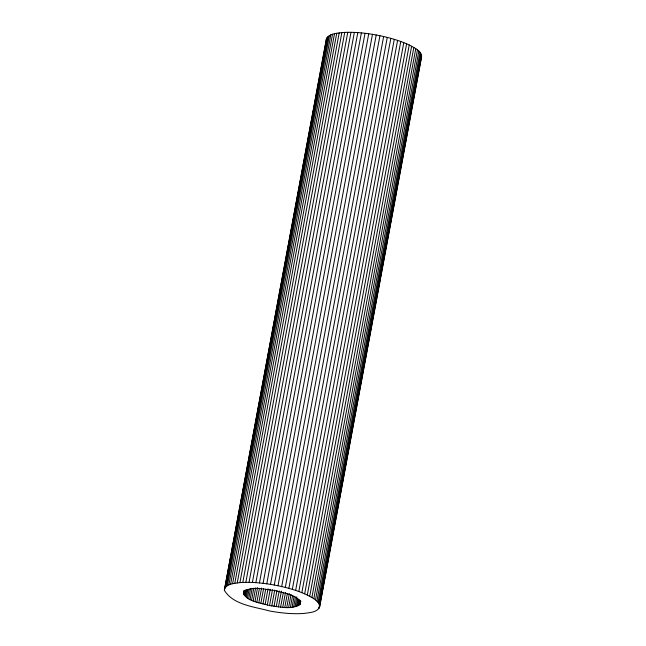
<?xml version="1.0" encoding="UTF-8"?>
<svg xmlns="http://www.w3.org/2000/svg" width="646" height="646" viewBox="0 0 646 646"><rect width="100%" height="100%" fill="white"/><g stroke="black" fill="none" stroke-linecap="round" stroke-linejoin="round"><path stroke-width="0.97" d="M224.356 590.283L326.327 39.196C328.725 33.398 336.574 33.447 341.863 32.575C353.354 31.719 364.901 32.962 376.206 34.981C387.527 37.137 398.776 40.109 409.241 45.002C413.941 47.723 421.289 50.461 421.62 56.767L319.673 606.804C317.275 612.602 309.426 612.553 304.137 613.425C292.646 614.281 281.099 613.038 269.794 611.019C254.645 606.755 233.109 605.003 224.356 590.283L326.65 38.203M326.327 39.196L326.561 41.336M319.673 606.804C319.35 600.497 312.002 597.76 307.302 595.039C296.837 590.145 285.58 587.174 274.267 585.018C262.954 583.007 251.407 581.763 239.924 582.611C234.627 583.483 226.786 583.435 224.38 589.233M243.413 593.044C250.123 584.727 265.248 589.846 274.534 590.436C283.077 593.222 297.297 593.924 300.535 603.598C292.388 610.688 279.33 606.513 269.527 605.601C262.163 602.88 243.292 601.701 243.776 591.066M225.317 587.311L327.264 37.274M226.221 586.447L328.168 36.402M227.408 585.647L329.347 35.611M228.87 584.929L330.809 34.892M230.59 584.291L332.537 34.254M232.576 583.734L334.515 33.697M234.797 583.273L336.744 33.237M237.252 582.894L339.198 32.857M239.924 582.611L341.863 32.575M242.791 582.426L344.73 32.389M243.477 593.69L244.026 590.719M243.72 594.36L244.454 590.396M245.835 582.337L347.774 32.3M244.14 595.055L245.06 590.097M244.729 595.765L245.835 589.814M245.488 596.484L246.78 589.548M249.041 582.345L350.988 32.308M246.417 597.219L247.878 589.289M247.491 597.962L249.146 589.039M248.726 598.697L250.559 588.789M252.392 582.45L354.339 32.413M250.099 599.431L252.118 588.53M251.609 600.158L253.813 588.264M255.864 582.644L357.803 32.607M253.248 600.869L255.63 587.989M255 601.563L257.568 587.69M259.434 582.942L361.38 32.906M256.858 602.242L259.426 588.361M258.804 602.888L261.557 588.022M263.084 583.33L365.022 33.285M260.839 603.501L263.592 588.635M262.938 604.083L265.692 589.217M266.782 583.806L368.729 33.77M265.094 604.632L268.033 588.772M270.521 584.372L372.467 34.327M267.299 605.14L270.238 589.281M269.527 605.601L272.467 589.741M274.267 585.018L376.206 34.981M271.772 606.013L274.712 590.153M274.017 606.376L276.956 590.525M277.998 585.744L379.937 35.708M276.246 606.691L279.185 590.84M281.688 586.552L383.635 36.515M278.458 606.949L281.398 591.098M280.622 607.159L283.384 592.293M285.33 587.424L387.269 37.387M282.738 607.305L285.492 592.439M284.789 607.402L287.357 593.521M288.883 588.369L390.822 38.332M286.759 607.434L289.335 593.561M288.641 607.41L291.031 594.522M292.331 589.37L394.27 39.333M290.417 607.329L292.622 595.434M292.081 607.183L294.1 596.282M295.65 590.42L397.597 40.383M293.623 606.99L295.456 597.082M295.028 606.739L296.861 596.831M298.832 591.526L400.77 41.481M296.296 606.433L297.766 598.503M297.41 606.077L298.694 599.141M298.371 605.673L299.469 599.722M299.163 605.213L300.083 600.263M301.844 592.665L403.79 42.628M299.792 604.721L300.527 600.756M300.253 604.18L300.802 601.208M304.67 593.836L406.617 43.799M307.302 595.039L409.241 45.002M309.709 596.258L411.655 46.213M311.889 597.485L413.836 47.449M313.819 598.713L415.766 48.676M315.498 599.94L417.437 49.903M316.903 601.16L418.842 51.123M318.034 602.355L419.973 52.318M318.882 603.525L420.821 53.489M319.439 604.664L421.378 54.619M318.736 608.726L319.1 606.747M319.35 607.797L421.644 55.718M421.297 57.76L421.62 56.767"/></g></svg>
